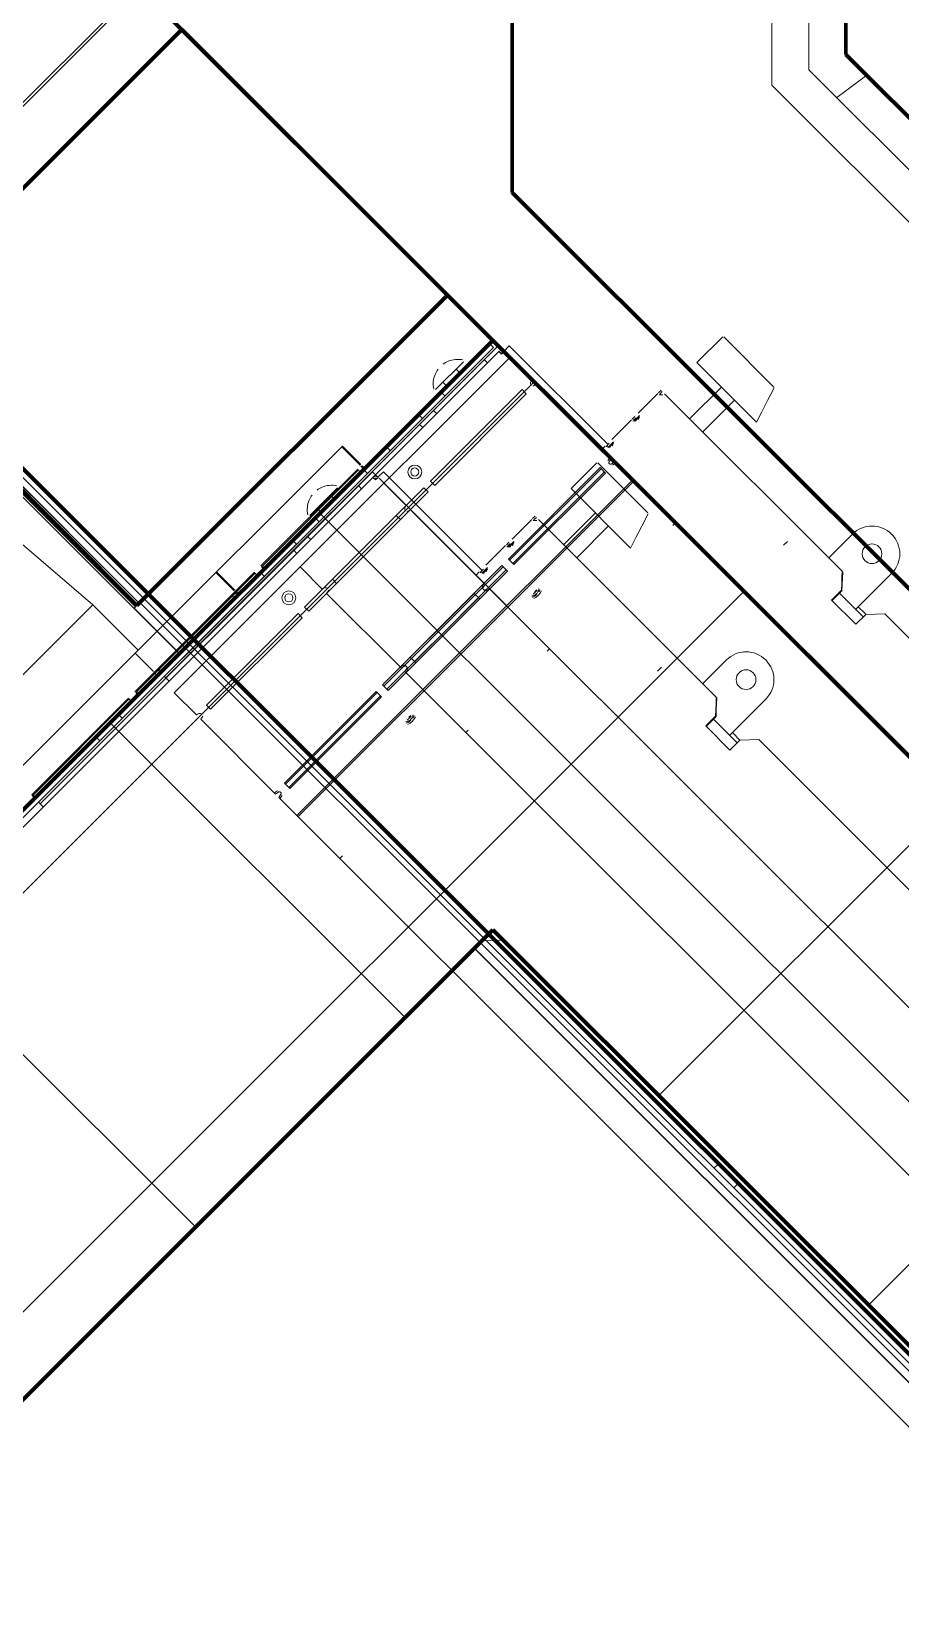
# Model space of a CAD drawing. Header units: inches. Extents: x -536 to 545, y -65 to 280.
# Drawn here: x 447.4 to 459.12, y 164.89 to 186.04 of the extents above; entities that cross this region are included whole.
import ezdxf

# ---------------------------------------------------------------- set-up
doc = ezdxf.new("R2010")
doc.units = ezdxf.units.IN
doc.header["$MEASUREMENT"] = 0
for name, color, linetype, lineweight in [('A-DETL', 90, 'Continuous', 9), ('A-WALL', 113, 'Continuous', 13), ('A-WALL-PATT', 111, 'Continuous', 13)]:
    doc.layers.add(name, color=color, linetype=linetype, lineweight=lineweight)
pattern_1 = [(133.64, (508.256, 109.98), (-40.9399927, 43.867235), [60, 0, 0, 0]), (133.64, (508.332, 110.052), (-40.9399927, 43.867235), [60, 0, 0, 0]), (133.64, (508.382, 110.1), (-40.9399927, 43.867235), [60, 0, 0, 0]), (133.64, (508.407, 110.124), (-40.9399927, 43.867235), [60, 0, 0, 0]), (133.64, (508.457, 110.172), (-40.9399927, 43.867235), [60, 0, 0, 0]), (133.64, (508.508, 110.22), (-40.9399927, 43.867235), [60, 0, 0, 0]), (133.64, (508.571, 110.28), (-40.9399927, 43.867235), [60, 0, 0, 0]), (133.64, (508.621, 110.328), (-40.9399927, 43.867235), [60, 0, 0, 0]), (133.64, (508.255, 109.979), (-40.9399927, 43.867235), [60, 0, 0, 0]), (133.64, (508.33, 110.051), (-40.9399927, 43.867235), [60, 0, 0, 0]), (133.64, (508.381, 110.099), (-40.9399927, 43.867235), [60, 0, 0, 0]), (133.64, (508.406, 110.123), (-40.9399927, 43.867235), [60, 0, 0, 0]), (133.64, (508.456, 110.171), (-40.9399927, 43.867235), [60, 0, 0, 0]), (133.64, (508.507, 110.219), (-40.9399927, 43.867235), [60, 0, 0, 0]), (133.64, (508.57, 110.279), (-40.9399927, 43.867235), [60, 0, 0, 0]), (133.64, (508.62, 110.327), (-40.9399927, 43.867235), [60, 0, 0, 0]), (43.64, (476.51, 143.27), (-41.41, 43.42), [0.103, -0.544]), (43.64, (498.67, 120.184), (-41.407, 43.42), [0.068, -0.579]), (43.64, (478.016, 141.94), (-41.41, 43.42), [0.033, -0.613]), (43.64, (471.14, 149.203), (-41.41, 43.42), [0.068, -0.579]), (43.64, (492.585, 126.817), (-41.41, 43.42), [0.068, -0.579]), (43.64, (478.14, 142.06), (-41.41, 43.42), [0.085, -0.561]), (43.64, (502.36, 116.793), (-41.407, 43.42), [0.068, -0.579]), (43.64, (478.256, 142.17), (-41.41, 43.42), [0.038, -0.609]), (43.64, (476.77, 143), (-41.41, 43.42), [0.103, -0.544]), (43.64, (498.93, 119.91), (-41.407, 43.42), [0.068, -0.579]), (43.64, (478.275, 141.67), (-41.41, 43.42), [0.033, -0.613]), (43.64, (471.4, 148.93), (-41.41, 43.42), [0.068, -0.579]), (43.64, (492.843, 126.545), (-41.41, 43.42), [0.068, -0.579]), (43.64, (478.4, 141.79), (-41.41, 43.42), [0.085, -0.561]), (43.64, (502.62, 116.52), (-41.407, 43.42), [0.068, -0.579]), (43.64, (478.514, 141.9), (-41.41, 43.42), [0.038, -0.609])]
pattern_2 = [(0, (409.45, 131.25), (60, -144), [60, 0, 0, 0]), (0, (409.45, 108), (60, -144), [60, 0, 0, 0]), (0, (409.45, 92.5), (60, -144), [60, 0, 0, 0]), (0, (409.45, 84.75), (60, -144), [60, 0, 0, 0]), (0, (409.45, 69.25), (60, -144), [60, 0, 0, 0]), (0, (409.45, 53.75), (60, -144), [60, 0, 0, 0]), (0, (409.45, 34.38), (60, -144), [60, 0, 0, 0]), (0, (409.45, 18.88), (60, -144), [60, 0, 0, 0]), (0, (409.45, 131.63), (60, -144), [60, 0, 0, 0]), (0, (409.45, 108.38), (60, -144), [60, 0, 0, 0]), (0, (409.45, 92.88), (60, -144), [60, 0, 0, 0]), (0, (409.45, 85.13), (60, -144), [60, 0, 0, 0]), (0, (409.45, 69.63), (60, -144), [60, 0, 0, 0]), (0, (409.45, 54.13), (60, -144), [60, 0, 0, 0]), (0, (409.45, 34.75), (60, -144), [60, 0, 0, 0]), (0, (409.45, 19.25), (60, -144), [60, 0, 0, 0]), (270, (455.455, 131.254), (60, 4e-15), [22.875, -121.125]), (270, (423.455, 108.004), (60, 4e-15), [15.125, -128.875]), (270, (453.455, 92.504), (60, 4e-15), [7.375, -136.625]), (270, (463.455, 84.754), (60, 4e-15), [15.125, -128.875]), (270, (432.455, 69.254), (60, 4e-15), [15.125, -128.875]), (270, (453.455, 53.754), (60, 4e-15), [19, -125]), (270, (418.455, 34.38), (60, 4e-15), [15.125, -128.875]), (270, (453.455, 18.88), (60, 4e-15), [8.375, -135.625]), (270, (455.08, 131.254), (60, 4e-15), [22.875, -121.125]), (270, (423.08, 108.004), (60, 4e-15), [15.125, -128.875]), (270, (453.08, 92.504), (60, 4e-15), [7.375, -136.625]), (270, (463.08, 84.754), (60, 4e-15), [15.125, -128.875]), (270, (432.08, 69.254), (60, 4e-15), [15.125, -128.875]), (270, (453.08, 53.754), (60, 4e-15), [19, -125]), (270, (418.08, 34.38), (60, 4e-15), [15.125, -128.875]), (270, (453.08, 18.88), (60, 4e-15), [8.375, -135.625])]
pattern_3 = [(45, (-12.018, 20.579), (-2.828427, 2.828427), []), (135, (-12.018, 20.579), (-2.828427, -2.828427), [])]
pattern_4 = [(216.87, (-9.885, 25.91), (15.993181, 10.6624286), [2.666, -23.99]), (206.565, (-6.686, 24.311), (-5.331685, -5.331229), [5.96, -5.96]), (198.435, (-6.686, 21.645), (-10.662247, -5.3312934), [3.372, -13.487])]

# ---------------------------------------------------------------- blocks, each defined once
blk = doc.blocks.new('Walls 7 - Walls 7-1353541-Fireplace - Plan - 1st Floor')
at = {"layer": 'A-WALL-PATT', "lineweight": 9}
h = blk.add_hatch(dxfattribs=at)
h.set_pattern_fill('FP_55', color=256, style=0, pattern_type=2)
h.set_pattern_definition(pattern_1)
h.paths.add_polyline_path([(486.18, 132.631), (486.221, 132.67), (481.738, 137.372), (481.699, 137.335), (486.14, 132.672)], flags=0)
h.paths.add_polyline_path([(477.203, 142.044), (477.206, 142.046), (476.959, 142.301)], flags=0)
h.paths.add_polyline_path([(453.48, 166.921), (453.483, 166.923), (452.886, 167.549), (452.925, 167.586), (447.241, 173.547), (447.199, 173.507), (452.844, 167.588)], flags=0)
h = blk.add_hatch(dxfattribs=at)
h.set_pattern_fill('FP_56', color=256, style=0, pattern_type=2)
h.set_pattern_definition(pattern_2)
h.paths.add_polyline_path([(481.699, 137.335), (486.024, 141.459), (485.413, 142.1), (481.088, 137.975), (481.661, 137.374)], flags=0)
h.paths.add_polyline_path([(477.206, 142.046), (477.46, 142.289), (457.619, 163.095), (457.365, 162.852), (476.963, 142.301)], flags=0)
h.paths.add_polyline_path([(453.483, 166.923), (457.808, 171.048), (457.211, 171.674), (452.886, 167.549), (452.923, 167.51)], flags=0)
at = {"layer": 'A-WALL', "lineweight": 70}
for p, q in [((457.211, 171.674), (447.149, 182.225)), ((447.241, 173.547), (452.925, 167.586)), ((452.925, 167.586), (457.211, 171.674))]:
    blk.add_line(p, q, dxfattribs=at)
at = {"layer": 'A-WALL', "lineweight": 18}
for p, q in [((453.48, 166.921), (447.199, 173.507)), ((457.211, 171.674), (457.808, 171.048)), ((452.886, 167.549), (452.925, 167.586)), ((453.483, 166.923), (452.886, 167.549)), ((477.203, 142.044), (457.362, 162.85)), ((477.206, 142.046), (457.365, 162.852))]:
    blk.add_line(p, q, dxfattribs=at)
blk = doc.blocks.new('Walls 7 - Walls 7-1353541-Fireplace - Plan - 2nd floor low')
at = {"layer": 'A-WALL-PATT', "lineweight": 9}
h = blk.add_hatch(dxfattribs=at)
h.set_pattern_fill('FP_55', color=256, style=0, pattern_type=2)
h.set_pattern_definition(pattern_1)
h.paths.add_polyline_path([(483.774, 135.154), (483.971, 135.342), (450.482, 170.46), (450.284, 170.272), (452.886, 167.549), (452.964, 167.623), (481.774, 137.407), (481.699, 137.335), (483.586, 135.351)], flags=0)
h.paths.add_polyline_path([(477.203, 142.044), (477.206, 142.046), (476.959, 142.301)], flags=0)
h = blk.add_hatch(dxfattribs=at)
h.set_pattern_fill('FP_56', color=256, style=0, pattern_type=2)
h.set_pattern_definition(pattern_2)
h.paths.add_polyline_path([(481.699, 137.335), (481.777, 137.409), (481.166, 138.05), (481.088, 137.975)], flags=0)
h.paths.add_polyline_path([(477.206, 142.046), (477.284, 142.121), (457.443, 162.927), (457.365, 162.852), (476.963, 142.301)], flags=0)
h.paths.add_polyline_path([(453.483, 166.923), (453.561, 166.997), (452.964, 167.623), (452.886, 167.549), (452.96, 167.471)], flags=0)
at = {"layer": 'A-WALL', "lineweight": 70}
for p, q in [((467.046, 161.36), (450.432, 178.782)), ((450.482, 170.46), (483.971, 135.342))]:
    blk.add_line(p, q, dxfattribs=at)
at = {"layer": 'A-WALL', "lineweight": 18}
for p, q in [((453.48, 166.921), (450.284, 170.272)), ((452.886, 167.549), (452.964, 167.623)), ((453.483, 166.923), (452.886, 167.549)), ((452.964, 167.623), (481.777, 137.409)), ((477.203, 142.044), (457.362, 162.85)), ((477.206, 142.046), (457.365, 162.852))]:
    blk.add_line(p, q, dxfattribs=at)
blk = doc.blocks.new('Walls 7 - Walls 7-1353541-Fireplace - Plan - 2nd floor high')
at = {"layer": 'A-WALL-PATT', "lineweight": 9}
h = blk.add_hatch(dxfattribs=at)
h.set_pattern_fill('FP_52', color=256, style=0, pattern_type=2)
h.set_pattern_definition([(43.64, (395.143, 123.737), (53.2212, 31.131), [60, 0, 0, 0]), (43.64, (396.725, 122.078), (53.2212, 31.131), [60, 0, 0, 0]), (43.64, (397.78, 120.972), (53.2212, 31.131), [60, 0, 0, 0]), (43.64, (398.307, 120.419), (53.2212, 31.131), [60, 0, 0, 0]), (43.64, (399.362, 119.313), (53.2212, 31.131), [60, 0, 0, 0]), (43.64, (400.417, 118.207), (53.2212, 31.131), [60, 0, 0, 0]), (43.64, (401.736, 116.824), (53.2212, 31.131), [60, 0, 0, 0]), (43.64, (402.79, 115.718), (53.2212, 31.131), [60, 0, 0, 0]), (43.64, (395.117, 123.764), (53.2212, 31.131), [60, 0, 0, 0]), (43.64, (396.7, 122.105), (53.2212, 31.131), [60, 0, 0, 0]), (43.64, (397.754, 120.999), (53.2212, 31.131), [60, 0, 0, 0]), (43.64, (398.282, 120.446), (53.2212, 31.131), [60, 0, 0, 0]), (43.64, (399.337, 119.34), (53.2212, 31.131), [60, 0, 0, 0]), (43.64, (400.392, 118.233), (53.2212, 31.131), [60, 0, 0, 0]), (43.64, (401.71, 116.851), (53.2212, 31.131), [60, 0, 0, 0]), (43.64, (402.765, 115.745), (53.2212, 31.131), [60, 0, 0, 0]), (313.64, (428.43, 155.483), (43.42, 41.41), [2.256, -11.944]), (313.64, (406.86, 131.74), (43.42, 41.41), [1.491, -12.708]), (313.64, (429.62, 151.34), (43.42, 41.41), [0.727, -13.473]), (313.64, (437.387, 157.686), (43.42, 41.41), [1.491, -12.708]), (313.64, (416.007, 135.186), (43.42, 41.41), [1.491, -12.708]), (313.64, (432.26, 148.57), (43.42, 41.41), [1.874, -12.326]), (313.64, (408.25, 123.035), (43.42, 41.41), [1.491, -12.708]), (313.64, (434.63, 146.08), (43.42, 41.41), [0.826, -13.374]), (313.64, (428.16, 155.224), (43.42, 41.41), [2.256, -11.944]), (313.64, (406.585, 131.48), (43.42, 41.41), [1.491, -12.708]), (313.64, (429.35, 151.08), (43.42, 41.41), [0.727, -13.473]), (313.64, (437.115, 157.427), (43.42, 41.41), [1.491, -12.708]), (313.64, (415.736, 134.927), (43.42, 41.41), [1.491, -12.708]), (313.64, (431.99, 148.31), (43.42, 41.41), [1.874, -12.326]), (313.64, (407.977, 122.776), (43.42, 41.41), [1.491, -12.708]), (313.64, (434.36, 145.825), (43.42, 41.41), [0.826, -13.374])])
h.paths.add_polyline_path([(432.422, 155.035), (453.714, 175.34), (452.227, 176.9), (440.24, 165.469), (438.934, 165.5), (439.047, 170.266), (426.766, 158.554), (426.748, 157.806), (425.72, 156.826), (426.718, 156.559)], flags=0)
at = {"layer": 'A-WALL', "lineweight": 70}
for p, q in [((453.714, 175.34), (432.422, 155.035)), ((489.718, 137.585), (453.714, 175.34))]:
    blk.add_line(p, q, dxfattribs=at)

msp = doc.modelspace()

# ---------------------------------------------------------------- hatches: boundary and pattern name
at = {"layer": 'A-WALL-PATT', "lineweight": 9}
h = msp.add_hatch(dxfattribs=at)
h.set_pattern_fill('FP_58', color=256, style=0, pattern_type=2)
h.set_pattern_definition(pattern_4)
h.paths.add_polyline_path([(458.38241, 185.01881), (458.38241, 193.70815), (457.88241, 193.70815), (457.88241, 185.51881)], flags=0)
h.paths.add_polyline_path([(457.88241, 223.59723), (458.38241, 223.59723), (458.38241, 227.80997), (457.88241, 227.80997)], flags=0)
h.paths.add_polyline_path([(457.88241, 256.09723), (458.38241, 256.09723), (458.38241, 260.59723), (457.88241, 260.59723), (457.88241, 260.09723)], flags=0)
h = msp.add_hatch(dxfattribs=at)
h.set_pattern_fill('FP_58', color=256, style=0, pattern_type=2)
h.set_pattern_definition(pattern_4)
h.paths.add_polyline_path([(512.52418, 130.87704), (512.87773, 131.23059), (458.38241, 185.72591), (458.38241, 185.01881), (508.44355, 134.95767)], flags=0)
h = msp.add_hatch(dxfattribs=at)
h.set_pattern_fill('FP_57', color=256, style=0, pattern_type=2)
h.set_pattern_definition(pattern_3)
h.paths.add_polyline_path([(444.60364, 164.89455), (457.59673, 177.88764), (453.61926, 181.86512), (440.62617, 168.87203)], flags=0)
h = msp.add_hatch(dxfattribs=at)
h.set_pattern_fill('FP_57', color=256, style=0, pattern_type=2)
h.set_pattern_definition(pattern_3)
h.paths.add_polyline_path([(473.94858, 153.58085), (477.92605, 157.55832), (457.59673, 177.88764), (453.61926, 173.91017), (465.94527, 161.58415)], flags=0)

# ---------------------------------------------------------------- linework, layer by layer
at = {"layer": 'A-DETL'}
for p, q in [((456.3738, 181.56494), (456.72052, 181.9112)), ((456.3738, 181.56494), (456.72052, 181.9112)), ((457.41096, 181.23489), (456.73465, 181.91119)), ((457.41096, 181.23489), (456.73465, 181.91119)), ((453.70199, 181.7145), (437.26388, 165.27639)), ((453.70199, 181.7145), (437.26388, 165.27639)), ((453.57511, 181.82097), (448.26614, 176.512)), ((453.57511, 181.82097), (448.26614, 176.512)), ((448.31917, 176.45896), (453.62814, 181.76794)), ((448.31917, 176.45896), (453.62814, 181.76794)), ((449.21161, 177.30898), (453.6935, 181.79087)), ((449.21161, 177.30898), (453.6935, 181.79087)), ((453.84846, 181.63591), (451.02003, 178.80749)), ((453.84846, 181.63591), (451.02003, 178.80749)), ((453.62814, 181.76794), (453.57511, 181.82097)), ((453.62814, 181.76794), (453.57511, 181.82097)), ((453.6935, 181.79087), (453.76775, 181.71662)), ((453.6935, 181.79087), (453.76775, 181.71662)), ((453.73593, 181.68056), (453.70199, 181.7145)), ((453.73593, 181.68056), (453.70199, 181.7145)), ((453.76987, 181.7145), (453.73593, 181.68056)), ((453.76987, 181.7145), (453.73593, 181.68056)), ((453.76775, 181.71662), (453.84199, 181.79087)), ((453.76775, 181.71662), (453.84199, 181.79087)), ((453.78401, 181.7046), (455.50685, 179.98176)), ((453.78401, 181.7046), (455.50685, 179.98176)), ((455.17418, 180.45868), (453.84199, 181.79087)), ((455.17418, 180.45868), (453.84199, 181.79087)), ((454.14789, 181.33649), (453.84846, 181.63591)), ((454.14789, 181.33649), (453.84846, 181.63591)), ((452.84851, 181.20044), (453.22328, 181.5752)), ((452.84851, 181.20044), (453.22328, 181.5752)), ((453.12428, 181.47621), (453.17731, 181.42317)), ((453.12428, 181.47621), (453.17731, 181.42317)), ((453.506, 181.60337), (453.54843, 181.56094)), ((453.506, 181.60337), (453.54843, 181.56094)), ((457.17771, 180.76103), (456.3738, 181.56494)), ((457.17771, 180.76103), (456.3738, 181.56494)), ((452.77963, 179.9647), (454.0153, 181.20037)), ((452.77963, 179.9647), (454.0153, 181.20037)), ((452.9475, 181.29943), (453.00054, 181.2464)), ((452.9475, 181.29943), (453.00054, 181.2464)), ((454.0153, 181.20037), (454.07202, 181.14365)), ((454.0153, 181.20037), (454.07202, 181.14365)), ((454.16282, 181.24746), (454.20705, 181.27733)), ((454.16282, 181.24746), (454.20705, 181.27733)), ((454.20705, 181.27733), (455.21637, 180.268)), ((454.20705, 181.27733), (455.21637, 180.268)), ((455.88903, 181.19199), (455.85435, 181.15728)), ((455.88903, 181.19199), (455.85435, 181.15728)), ((456.27444, 180.80658), (456.7033, 181.23544)), ((456.27444, 180.80658), (456.7033, 181.23544)), ((457.4128, 181.22328), (457.3265, 181.05376)), ((457.4128, 181.22328), (457.3265, 181.05376)), ((454.07202, 181.14365), (452.83635, 179.90798)), ((454.07202, 181.14365), (452.83635, 179.90798)), ((452.97469, 181.11449), (452.92166, 181.16752)), ((452.97469, 181.11449), (452.92166, 181.16752)), ((455.84502, 181.14793), (455.57954, 180.88245)), ((455.84502, 181.14793), (455.57954, 180.88245)), ((455.86265, 181.1303), (455.91324, 181.13066)), ((455.86265, 181.1303), (455.91324, 181.13066)), ((455.906, 181.17502), (455.87132, 181.14031)), ((455.906, 181.17502), (455.87132, 181.14031)), ((458.33304, 178.74798), (455.93546, 181.14556)), ((458.33304, 178.74798), (455.93546, 181.14556)), ((456.45122, 180.6298), (456.88008, 181.05866)), ((456.45122, 180.6298), (456.88008, 181.05866)), ((457.3265, 181.05376), (457.2497, 180.90276)), ((457.3265, 181.05376), (457.2497, 180.90276)), ((452.61841, 180.86427), (452.67145, 180.81124)), ((452.61841, 180.86427), (452.67145, 180.81124)), ((452.82034, 180.91771), (452.86277, 180.87528)), ((452.82034, 180.91771), (452.86277, 180.87528)), ((455.49147, 180.79437), (455.22598, 180.52889)), ((455.49147, 180.79437), (455.22598, 180.52889)), ((455.53548, 180.83843), (455.50079, 180.80373)), ((455.53548, 180.83843), (455.50079, 180.80373)), ((455.50909, 180.77675), (455.55969, 180.77711)), ((455.50909, 180.77675), (455.55969, 180.77711)), ((455.55245, 180.82146), (455.51776, 180.78676)), ((455.55245, 180.82146), (455.51776, 180.78676)), ((455.60024, 180.8508), (455.52631, 180.77687)), ((455.60024, 180.8508), (455.52631, 180.77687)), ((455.54198, 180.77698), (455.59985, 180.83485)), ((455.54198, 180.77698), (455.59985, 180.83485)), ((455.58191, 180.79201), (455.59985, 180.83485)), ((455.58191, 180.79201), (455.59985, 180.83485)), ((457.2497, 180.90276), (457.17771, 180.76103)), ((457.2497, 180.90276), (457.17771, 180.76103)), ((452.63284, 180.73021), (452.67527, 180.68778)), ((452.63284, 180.73021), (452.67527, 180.68778)), ((451.59215, 180.43905), (448.79749, 177.64439)), ((451.59215, 180.43905), (448.79749, 177.64439)), ((451.83043, 180.18236), (451.58294, 180.42985)), ((451.83043, 180.18236), (451.58294, 180.42985)), ((451.83964, 180.19157), (451.59215, 180.43905)), ((451.83964, 180.19157), (451.59215, 180.43905)), ((452.18399, 180.42985), (452.23703, 180.37682)), ((452.18399, 180.42985), (452.23703, 180.37682)), ((455.09287, 180.39575), (455.13652, 180.43941)), ((455.09287, 180.39575), (455.13652, 180.43941)), ((455.19115, 180.47565), (455.14766, 180.43216)), ((455.19115, 180.47565), (455.14766, 180.43216)), ((455.14766, 180.43216), (455.20545, 180.42304)), ((455.14766, 180.43216), (455.20545, 180.42304)), ((455.24669, 180.49724), (455.1695, 180.42005)), ((455.24669, 180.49724), (455.1695, 180.42005)), ((455.18348, 180.41848), (455.2463, 180.4813)), ((455.18348, 180.41848), (455.2463, 180.4813)), ((455.22835, 180.43845), (455.2463, 180.4813)), ((455.22835, 180.43845), (455.2463, 180.4813)), ((451.87425, 180.12012), (451.84045, 180.17199)), ((451.87425, 180.12012), (451.84045, 180.17199)), ((451.89021, 180.13607), (451.85968, 180.17084)), ((451.89021, 180.13607), (451.85968, 180.17084)), ((453.83135, 178.91298), (455.06702, 180.14865)), ((453.83135, 178.91298), (455.06702, 180.14865)), ((453.84703, 178.8973), (455.0827, 180.13297)), ((453.84703, 178.8973), (455.0827, 180.13297)), ((454.67536, 179.86651), (455.02209, 180.21277)), ((455.71252, 179.53646), (455.03622, 180.21276)), ((455.06702, 180.14865), (455.14134, 180.07433)), ((455.06702, 180.14865), (455.14134, 180.07433)), ((455.20069, 180.28368), (455.17154, 180.24157)), ((455.20069, 180.28368), (455.17154, 180.24157)), ((455.21637, 180.268), (455.18722, 180.22589)), ((455.21637, 180.268), (455.18722, 180.22589)), ((455.21857, 180.19453), (455.26069, 180.22368)), ((455.21857, 180.19453), (455.26069, 180.22368)), ((455.23425, 180.17885), (455.27637, 180.208)), ((455.23425, 180.17885), (455.27637, 180.208)), ((480.41059, 155.07379), (455.26069, 180.22368)), ((480.41059, 155.07379), (455.26069, 180.22368)), ((452.00356, 180.01607), (435.56544, 163.57796)), ((451.87668, 180.12254), (446.56771, 174.81357)), ((446.62074, 174.76053), (451.92971, 180.06951)), ((447.51318, 175.61055), (451.99507, 180.09244)), ((452.15003, 179.93748), (449.3216, 177.10906)), ((451.79783, 180.1275), (450.49215, 178.82182)), ((451.79783, 180.1275), (450.49215, 178.82182)), ((450.51229, 178.81969), (451.80834, 180.11573)), ((450.51229, 178.81969), (451.80834, 180.11573)), ((451.80834, 180.11573), (451.83241, 180.07827)), ((451.80834, 180.11573), (451.83241, 180.07827)), ((451.92971, 180.06951), (451.87668, 180.12254)), ((451.99507, 180.09244), (452.06932, 180.01819)), ((452.0375, 179.98213), (452.00356, 180.01607)), ((452.07144, 180.01607), (452.0375, 179.98213)), ((452.06932, 180.01819), (452.14356, 180.09244)), ((452.08558, 180.00617), (453.80842, 178.28333)), ((453.47575, 178.76025), (452.14356, 180.09244)), ((452.44946, 179.63805), (452.15003, 179.93748)), ((455.50473, 179.97964), (452.6763, 177.15121)), ((455.50473, 179.97964), (452.6763, 177.15121)), ((455.52041, 179.96396), (452.69198, 177.13553)), ((455.52041, 179.96396), (452.69198, 177.13553)), ((452.83635, 179.90798), (452.77963, 179.9647)), ((452.83635, 179.90798), (452.77963, 179.9647)), ((455.12566, 180.09001), (453.88999, 178.85434)), ((455.12566, 180.09001), (453.88999, 178.85434)), ((455.14134, 180.07433), (453.90567, 178.83866)), ((455.14134, 180.07433), (453.90567, 178.83866)), ((451.15008, 179.50201), (451.52484, 179.87677)), ((451.42585, 179.77778), (451.47888, 179.72474)), ((451.45558, 178.64064), (452.69125, 179.87631)), ((451.45558, 178.64064), (452.69125, 179.87631)), ((452.74796, 179.81959), (451.51229, 178.58393)), ((452.74796, 179.81959), (451.51229, 178.58393)), ((451.80757, 179.90494), (451.85, 179.86251)), ((452.69125, 179.87631), (452.74796, 179.81959)), ((452.69125, 179.87631), (452.74796, 179.81959)), ((455.47928, 179.0626), (454.67536, 179.86651)), ((451.0812, 178.26627), (452.31687, 179.50194)), ((451.24907, 179.601), (451.30211, 179.54797)), ((452.31687, 179.50194), (452.37359, 179.44522)), ((452.46439, 179.54903), (452.50862, 179.57889)), ((452.50862, 179.57889), (453.51794, 178.56957)), ((454.57601, 179.10815), (455.00487, 179.53701)), ((455.71437, 179.52485), (455.62807, 179.35533)), ((452.37359, 179.44522), (451.13792, 178.20955)), ((451.27626, 179.41606), (451.22323, 179.46909)), ((454.14659, 179.4495), (453.88111, 179.18402)), ((454.1906, 179.49356), (454.15592, 179.45885)), ((454.16422, 179.43187), (454.21481, 179.43223)), ((454.20757, 179.47659), (454.17289, 179.44188)), ((456.6346, 177.04955), (454.23703, 179.44713)), ((454.75279, 178.93137), (455.18165, 179.36023)), ((455.62807, 179.35533), (455.55127, 179.20433)), ((456.04997, 179.36652), (456.08391, 179.40046)), ((456.04997, 179.36652), (456.08391, 179.40046)), ((448.22519, 178.29539), (447.08463, 179.27615)), ((448.22519, 178.29539), (447.08463, 179.27615)), ((450.91998, 179.16584), (450.97302, 179.11281)), ((451.12191, 179.21928), (451.16434, 179.17685)), ((453.79304, 179.09594), (453.52755, 178.83046)), ((453.83705, 179.14), (453.80236, 179.1053)), ((453.81066, 179.07832), (453.86125, 179.07868)), ((453.85402, 179.12303), (453.81933, 179.08833)), ((453.90181, 179.15237), (453.82788, 179.07844)), ((453.84355, 179.07855), (453.90142, 179.13642)), ((453.88348, 179.09357), (453.90142, 179.13642)), ((455.55127, 179.20433), (455.47928, 179.0626)), ((457.59496, 179.1523), (457.54193, 179.09927)), ((457.59496, 179.1523), (457.54193, 179.09927)), ((458.1504, 178.93062), (458.4693, 179.24953)), ((458.1504, 178.93062), (458.4693, 179.24953)), ((450.93441, 179.03178), (450.97684, 178.98935)), ((453.90567, 178.83866), (453.83135, 178.91298)), ((453.90567, 178.83866), (453.83135, 178.91298)), ((449.89372, 178.74062), (447.09906, 175.94596)), ((450.40511, 178.73477), (449.09942, 177.42909)), ((450.40511, 178.73477), (449.09942, 177.42909)), ((449.11956, 177.42696), (450.41561, 178.72301)), ((449.11956, 177.42696), (450.41561, 178.72301)), ((450.132, 178.48393), (449.88451, 178.73141)), ((450.14121, 178.49314), (449.89372, 178.74062)), ((450.41561, 178.72301), (450.43968, 178.68554)), ((450.41561, 178.72301), (450.43968, 178.68554)), ((450.48556, 178.73142), (450.53859, 178.67839)), ((450.52673, 178.77259), (450.502, 178.81081)), ((450.52673, 178.77259), (450.502, 178.81081)), ((450.54102, 178.78688), (450.51229, 178.81969)), ((450.54102, 178.78688), (450.51229, 178.81969)), ((451.02003, 178.80749), (451.31946, 178.50806)), ((451.02003, 178.80749), (451.31946, 178.50806)), ((452.50729, 177.58893), (453.74296, 178.82459)), ((452.50729, 177.58893), (453.74296, 178.82459)), ((452.52297, 177.57325), (453.75864, 178.80892)), ((452.52297, 177.57325), (453.75864, 178.80892)), ((453.8016, 178.76595), (452.56593, 177.53028)), ((453.8016, 178.76595), (452.56593, 177.53028)), ((453.81728, 178.75027), (452.58161, 177.5146)), ((453.81728, 178.75027), (452.58161, 177.5146)), ((453.39444, 178.69732), (453.43809, 178.74097)), ((453.49272, 178.77722), (453.44923, 178.73373)), ((453.44923, 178.73373), (453.50702, 178.72461)), ((453.54826, 178.79881), (453.47107, 178.72162)), ((453.48505, 178.72005), (453.54787, 178.78287)), ((453.52992, 178.74002), (453.54787, 178.78287)), ((453.74296, 178.82459), (453.81728, 178.75027)), ((453.74296, 178.82459), (453.81728, 178.75027)), ((458.32616, 178.57808), (458.32958, 178.66305)), ((458.32616, 178.57808), (458.32958, 178.66305)), ((458.32958, 178.66305), (458.33304, 178.74798)), ((458.32958, 178.66305), (458.33304, 178.74798)), ((458.33271, 178.57153), (458.33616, 178.65647)), ((458.33271, 178.57153), (458.33616, 178.65647)), ((458.33616, 178.65647), (458.33964, 178.74138)), ((458.33616, 178.65647), (458.33964, 178.74138)), ((458.99963, 178.7192), (458.51385, 178.23342)), ((458.99963, 178.7192), (458.51385, 178.23342)), ((450.17582, 178.42169), (450.14202, 178.47356)), ((450.19178, 178.43764), (450.16125, 178.47241)), ((451.37862, 178.4489), (451.40849, 178.49313)), ((451.37862, 178.4489), (451.40849, 178.49313)), ((451.37862, 178.4489), (452.38794, 177.43957)), ((451.37862, 178.4489), (452.38794, 177.43957)), ((451.51229, 178.58393), (451.45558, 178.64064)), ((451.51229, 178.58393), (451.45558, 178.64064)), ((452.13292, 177.21455), (453.36859, 178.45022)), ((453.36859, 178.45022), (453.44291, 178.3759)), ((453.50226, 178.58525), (453.47311, 178.54313)), ((453.51794, 178.56957), (453.48879, 178.52746)), ((453.52014, 178.4961), (453.56226, 178.52525)), ((453.53582, 178.48042), (453.57794, 178.50957)), ((478.71216, 153.37535), (453.56226, 178.52525)), ((454.16353, 178.43839), (454.21756, 178.49242)), ((454.16353, 178.43839), (454.21756, 178.49242)), ((454.21359, 178.50003), (454.18532, 178.47674)), ((454.21359, 178.50003), (454.18532, 178.47674)), ((454.23311, 178.42284), (454.25943, 178.4542)), ((454.23311, 178.42284), (454.25943, 178.4542)), ((454.24375, 178.46987), (454.25982, 178.50006)), ((454.24375, 178.46987), (454.25982, 178.50006)), ((454.25943, 178.4542), (454.2755, 178.48438)), ((454.25943, 178.4542), (454.2755, 178.48438)), ((458.32276, 178.49309), (458.19018, 178.36051)), ((458.32276, 178.49309), (458.19018, 178.36051)), ((458.32928, 178.48657), (458.1967, 178.35399)), ((458.32928, 178.48657), (458.1967, 178.35399)), ((458.29499, 178.45227), (458.61573, 178.13153)), ((458.29499, 178.45227), (458.61573, 178.13153)), ((458.32276, 178.49309), (458.32616, 178.57808)), ((458.32276, 178.49309), (458.32616, 178.57808)), ((458.32928, 178.48657), (458.33271, 178.57153)), ((458.32928, 178.48657), (458.33271, 178.57153)), ((448.22519, 178.29539), (440.89255, 170.96274)), ((448.22519, 178.29539), (440.89255, 170.96274)), ((448.83684, 177.68374), (448.22519, 178.29539)), ((448.83684, 177.68374), (448.22519, 178.29539)), ((450.0994, 178.42907), (448.79372, 177.12338)), ((448.81386, 177.12126), (450.1099, 178.4173)), ((450.1099, 178.4173), (450.13398, 178.37984)), ((453.8063, 178.28121), (450.97787, 175.45278)), ((453.82198, 178.26553), (450.99355, 175.4371)), ((451.13792, 178.20955), (451.0812, 178.26627)), ((452.1486, 177.19887), (453.38427, 178.43454)), ((453.42723, 178.39158), (452.19156, 177.15591)), ((453.44291, 178.3759), (452.20724, 177.14023)), ((454.15588, 178.39613), (454.18607, 178.4122)), ((454.15588, 178.39613), (454.18607, 178.4122)), ((454.17156, 178.38045), (454.20175, 178.39652)), ((454.17156, 178.38045), (454.20175, 178.39652)), ((454.18607, 178.4122), (454.21435, 178.43549)), ((454.18607, 178.4122), (454.21435, 178.43549)), ((454.20175, 178.39652), (454.23311, 178.42284)), ((454.20175, 178.39652), (454.23311, 178.42284)), ((458.51739, 178.0333), (458.19018, 178.36051)), ((458.51739, 178.0333), (458.19018, 178.36051)), ((458.65181, 178.16757), (458.54991, 178.26948)), ((458.65181, 178.16757), (458.54991, 178.26948)), ((449.75715, 176.94221), (450.99282, 178.17788)), ((451.04953, 178.12116), (449.81386, 176.88549)), ((450.99282, 178.17788), (451.04953, 178.12116)), ((458.65005, 178.16581), (458.51739, 178.0333)), ((458.65005, 178.16581), (458.51739, 178.0333)), ((458.90586, 178.17516), (458.65005, 178.16581)), ((458.90586, 178.17516), (458.65005, 178.16581)), ((464.2509, 172.83012), (458.90586, 178.17516)), ((464.2509, 172.83012), (458.90586, 178.17516)), ((448.79749, 177.64439), (449.04497, 177.3969)), ((448.79749, 177.64439), (449.04497, 177.3969)), ((454.35154, 177.66809), (454.38548, 177.70203)), ((449.05499, 177.38654), (449.0888, 177.33466)), ((449.05499, 177.38654), (449.0888, 177.33466)), ((449.09942, 177.42909), (449.12839, 177.39242)), ((449.09942, 177.42909), (449.12839, 177.39242)), ((449.11956, 177.42696), (449.14829, 177.39415)), ((449.11956, 177.42696), (449.14829, 177.39415)), ((452.41438, 177.48441), (452.37227, 177.45525)), ((452.41438, 177.48441), (452.37227, 177.45525)), ((452.43006, 177.46873), (452.38794, 177.43957)), ((452.43006, 177.46873), (452.38794, 177.43957)), ((452.43226, 177.39526), (452.46142, 177.43737)), ((452.43226, 177.39526), (452.46142, 177.43737)), ((477.58216, 152.24536), (452.43226, 177.39526)), ((477.58216, 152.24536), (452.43226, 177.39526)), ((452.44794, 177.37958), (452.47709, 177.42169)), ((452.44794, 177.37958), (452.47709, 177.42169)), ((452.58161, 177.5146), (452.50729, 177.58893)), ((452.58161, 177.5146), (452.50729, 177.58893)), ((455.89653, 177.45387), (455.8435, 177.40084)), ((456.45196, 177.23219), (456.77087, 177.5511)), ((449.19039, 177.33019), (449.25403, 177.26655)), ((449.19039, 177.33019), (449.25403, 177.26655)), ((452.20724, 177.14023), (452.13292, 177.21455)), ((448.70668, 177.03634), (447.40099, 175.73066)), ((447.42113, 175.72853), (448.71718, 177.02458)), ((448.71718, 177.02458), (448.74125, 176.98711)), ((448.8283, 177.07416), (448.80357, 177.11238)), ((448.84259, 177.08845), (448.81386, 177.12126)), ((449.3216, 177.10906), (449.62103, 176.80963)), ((450.80886, 175.8905), (452.04453, 177.12616)), ((450.82454, 175.87482), (452.06021, 177.11049)), ((452.10317, 177.06752), (450.8675, 175.83185)), ((452.11885, 177.05184), (450.88318, 175.81617)), ((452.04453, 177.12616), (452.11885, 177.05184)), ((456.62773, 176.87965), (456.63115, 176.96462)), ((456.63115, 176.96462), (456.6346, 177.04955)), ((456.63773, 176.95804), (456.64121, 177.04295)), ((457.3012, 177.02077), (456.81542, 176.53499)), ((448.57032, 176.81618), (448.62335, 176.76315)), ((448.57032, 176.81618), (448.62335, 176.76315)), ((449.68019, 176.75047), (449.71006, 176.7947)), ((449.68019, 176.75047), (450.68951, 175.74114)), ((449.81386, 176.88549), (449.75715, 176.94221)), ((452.4651, 176.73995), (452.51913, 176.79399)), ((452.51516, 176.8016), (452.48688, 176.77831)), ((452.53468, 176.72441), (452.561, 176.75577)), ((452.54532, 176.77144), (452.56139, 176.80163)), ((452.561, 176.75577), (452.57707, 176.78595)), ((456.62433, 176.79466), (456.49175, 176.66208)), ((456.63085, 176.78814), (456.49827, 176.65555)), ((456.59656, 176.75384), (456.9173, 176.4331)), ((456.62433, 176.79466), (456.62773, 176.87965)), ((456.63085, 176.78814), (456.63428, 176.8731)), ((456.63428, 176.8731), (456.63773, 176.95804)), ((452.45745, 176.6977), (452.48764, 176.71377)), ((452.47313, 176.68202), (452.50332, 176.69809)), ((452.48764, 176.71377), (452.51592, 176.73706)), ((452.50332, 176.69809), (452.53468, 176.72441)), ((453.28943, 176.60597), (453.25549, 176.57203)), ((453.28943, 176.60597), (453.25549, 176.57203)), ((456.81896, 176.33487), (456.49175, 176.66208)), ((456.95338, 176.46914), (456.85148, 176.57105)), ((448.26614, 176.512), (448.31917, 176.45896)), ((448.26614, 176.512), (448.31917, 176.45896)), ((456.95162, 176.46738), (456.81896, 176.33487)), ((457.20743, 176.47673), (456.95162, 176.46738)), ((462.55247, 171.13169), (457.20743, 176.47673)), ((447.40099, 175.73066), (447.42996, 175.69399)), ((447.42113, 175.72853), (447.44986, 175.69572)), ((450.71595, 175.78598), (450.67383, 175.75682)), ((450.73163, 175.7703), (450.68951, 175.74114)), ((450.73383, 175.69683), (450.76298, 175.73894)), ((475.88373, 150.54693), (450.73383, 175.69683)), ((450.74951, 175.68115), (450.77866, 175.72326)), ((450.88318, 175.81617), (450.80886, 175.8905)), ((447.49196, 175.63176), (447.5556, 175.56812)), ((451.591, 174.90754), (451.55705, 174.8736))]:
    msp.add_line(p, q, dxfattribs=at)
for centre, radius in [((452.56718, 180.08876), 0.094), ((452.56718, 180.08876), 0.094), ((452.56718, 180.08876), 0.0545), ((452.56718, 180.08876), 0.0545), ((458.73447, 178.98436), 0.133), ((458.73447, 178.98436), 0.133), ((450.86875, 178.39033), 0.094), ((450.86875, 178.39033), 0.0545), ((457.03604, 177.28593), 0.133)]:
    msp.add_circle(centre, radius, dxfattribs=at)
for centre, radius, start, end in [((453.73593, 181.68056), 0.048, 45, 135), ((453.73593, 181.68056), 0.048, 45, 135), ((453.73593, 181.68056), 0.024, 45, 135), ((453.73593, 181.68056), 0.024, 45, 135), ((453.14525, 181.27846), 0.32966, 157.283153, 192.372295), ((453.14525, 181.27846), 0.32966, 157.283153, 192.372295), ((453.14525, 181.27846), 0.32931, 143.293234, 157.260714), ((453.14525, 181.27846), 0.32931, 143.293234, 157.260714), ((453.14525, 181.27846), 0.32931, 112.739286, 126.706766), ((453.14525, 181.27846), 0.32931, 112.739286, 126.706766), ((453.14525, 181.27846), 0.32966, 77.627705, 112.716847), ((453.14525, 181.27846), 0.32966, 77.627705, 112.716847), ((454.19385, 181.29052), 0.065, 135, 206.590729), ((454.19385, 181.29052), 0.065, 135, 206.590729), ((452.0375, 179.98213), 0.048, 45, 135), ((452.0375, 179.98213), 0.024, 45, 135), ((451.44682, 179.58003), 0.32966, 157.283153, 192.372295), ((451.44682, 179.58003), 0.32931, 143.293234, 157.260714), ((451.44682, 179.58003), 0.32931, 112.739286, 126.706766), ((451.44682, 179.58003), 0.32966, 77.627705, 112.716847), ((452.49542, 179.59209), 0.065, 135, 206.590729), ((458.73447, 178.98436), 0.375, 315, 135), ((458.73447, 178.98436), 0.375, 315, 135), ((451.36542, 178.4621), 0.065, 63.409271, 135), ((451.36542, 178.4621), 0.065, 63.409271, 135), ((457.03604, 177.28593), 0.375, 315, 135), ((449.66699, 176.76367), 0.065, 63.409271, 135)]:
    msp.add_arc(centre, radius, start, end, dxfattribs=at)
for points, knots in [([(455.18722, 180.22589), (455.18713, 180.22573), (455.18338, 180.21556), (455.18669, 180.20762), (455.19209, 180.1994), (455.2003, 180.194), (455.20825, 180.19069), (455.21841, 180.19445), (455.21857, 180.19453)], [0, 0, 0, 0, 0.0096044586, 0.018694921, 0.0283546154, 0.0380143099, 0.0471047723, 0.0567092309, 0.0567092309, 0.0567092309, 0.0567092309]), ([(455.18722, 180.22589), (455.18713, 180.22573), (455.18338, 180.21556), (455.18669, 180.20762), (455.19209, 180.1994), (455.2003, 180.194), (455.20825, 180.19069), (455.21841, 180.19445), (455.21857, 180.19453)], [0, 0, 0, 0, 0.0096044586, 0.018694921, 0.0283546154, 0.0380143099, 0.0471047723, 0.0567092309, 0.0567092309, 0.0567092309, 0.0567092309]), ([(453.48879, 178.52746), (453.4887, 178.52729), (453.48495, 178.51713), (453.48826, 178.50919), (453.49366, 178.50097), (453.50187, 178.49557), (453.50982, 178.49226), (453.51998, 178.49602), (453.52014, 178.4961)], [0, 0, 0, 0, 0.0096044586, 0.018694921, 0.0283546154, 0.0380143099, 0.0471047723, 0.0567092309, 0.0567092309, 0.0567092309, 0.0567092309]), ([(454.14603, 178.41799), (454.14632, 178.4177), (454.15598, 178.41271), (454.16611, 178.41682), (454.1805, 178.42264), (454.19515, 178.43311), (454.20989, 178.44606), (454.22284, 178.4608), (454.23331, 178.47545), (454.23912, 178.48984), (454.24323, 178.49997), (454.23824, 178.50962), (454.23795, 178.50991)], [0, 0, 0, 0, 0.008318952, 0.019865529, 0.035262586, 0.053723769, 0.073846735, 0.093969701, 0.112430883, 0.12782794, 0.139374518, 0.147693469, 0.147693469, 0.147693469, 0.147693469]), ([(454.14603, 178.41799), (454.14632, 178.4177), (454.15598, 178.41271), (454.16611, 178.41682), (454.1805, 178.42264), (454.19515, 178.43311), (454.20989, 178.44606), (454.22284, 178.4608), (454.23331, 178.47545), (454.23912, 178.48984), (454.24323, 178.49997), (454.23824, 178.50962), (454.23795, 178.50991)], [0, 0, 0, 0, 0.008318952, 0.019865529, 0.035262586, 0.053723769, 0.073846735, 0.093969701, 0.112430883, 0.12782794, 0.139374518, 0.147693469, 0.147693469, 0.147693469, 0.147693469]), ([(452.46142, 177.43737), (452.4615, 177.43753), (452.46525, 177.4477), (452.46194, 177.45564), (452.45654, 177.46386), (452.44833, 177.46925), (452.44039, 177.47256), (452.43022, 177.46881), (452.43006, 177.46873)], [0, 0, 0, 0, 0.0096044587, 0.0186949211, 0.0283546156, 0.03801431, 0.0471047724, 0.0567092311, 0.0567092311, 0.0567092311, 0.0567092311]), ([(452.46142, 177.43737), (452.4615, 177.43753), (452.46525, 177.4477), (452.46194, 177.45564), (452.45654, 177.46386), (452.44833, 177.46925), (452.44039, 177.47256), (452.43022, 177.46881), (452.43006, 177.46873)], [0, 0, 0, 0, 0.0096044587, 0.0186949211, 0.0283546156, 0.03801431, 0.0471047724, 0.0567092311, 0.0567092311, 0.0567092311, 0.0567092311]), ([(452.4476, 176.71956), (452.44789, 176.71927), (452.45755, 176.71428), (452.46768, 176.71839), (452.48207, 176.72421), (452.49672, 176.73468), (452.51146, 176.74763), (452.52441, 176.76237), (452.53488, 176.77702), (452.54069, 176.79141), (452.5448, 176.80154), (452.53981, 176.81119), (452.53952, 176.81148)], [0, 0, 0, 0, 0.008318952, 0.019865529, 0.035262586, 0.053723769, 0.073846735, 0.093969701, 0.112430883, 0.12782794, 0.139374518, 0.147693469, 0.147693469, 0.147693469, 0.147693469]), ([(450.76298, 175.73894), (450.76307, 175.7391), (450.76682, 175.74927), (450.76351, 175.75721), (450.75811, 175.76542), (450.7499, 175.77082), (450.74196, 175.77413), (450.73179, 175.77038), (450.73163, 175.7703)], [0, 0, 0, 0, 0.0096044587, 0.0186949211, 0.0283546156, 0.03801431, 0.0471047724, 0.0567092311, 0.0567092311, 0.0567092311, 0.0567092311])]:
    msp.add_open_spline(points, degree=3, knots=knots, dxfattribs=at)
at = {"layer": 'A-WALL', "lineweight": 70}
for p, q in [((453.88241, 193.70815), (453.88241, 183.86195)), ((458.38241, 193.70815), (458.38241, 185.72591)), ((512.87773, 131.23059), (458.38241, 185.72591)), ((453.88241, 183.86195), (509.69575, 128.04861)), ((453.61926, 181.86512), (436.64869, 164.89455)), ((481.90353, 153.58085), (453.61926, 181.86512)), ((444.60364, 164.89455), (453.61926, 173.91017)), ((453.61926, 173.91017), (473.94858, 153.58085))]:
    msp.add_line(p, q, dxfattribs=at)
at = {"layer": 'A-WALL', "lineweight": 18}
for p, q in [((457.38241, 185.3117), (457.38241, 193.70815)), ((457.88241, 185.51881), (457.88241, 193.70815)), ((512.52418, 130.87704), (457.88241, 185.51881)), ((512.17063, 130.52349), (457.38241, 185.3117))]:
    msp.add_line(p, q, dxfattribs=at)

# ---------------------------------------------------------------- block references
at = {"layer": 'A-WALL', "lineweight": 18, "rotation": 1.359999999999642}
for name in ['Walls 7 - Walls 7-1353541-Fireplace - Plan - 1st Floor', 'Walls 7 - Walls 7-1353541-Fireplace - Plan - 2nd floor low', 'Walls 7 - Walls 7-1353541-Fireplace - Plan - 2nd floor high']:
    msp.add_blockref(name, (0, 0), dxfattribs=at)

doc.saveas('drawing.dxf')
